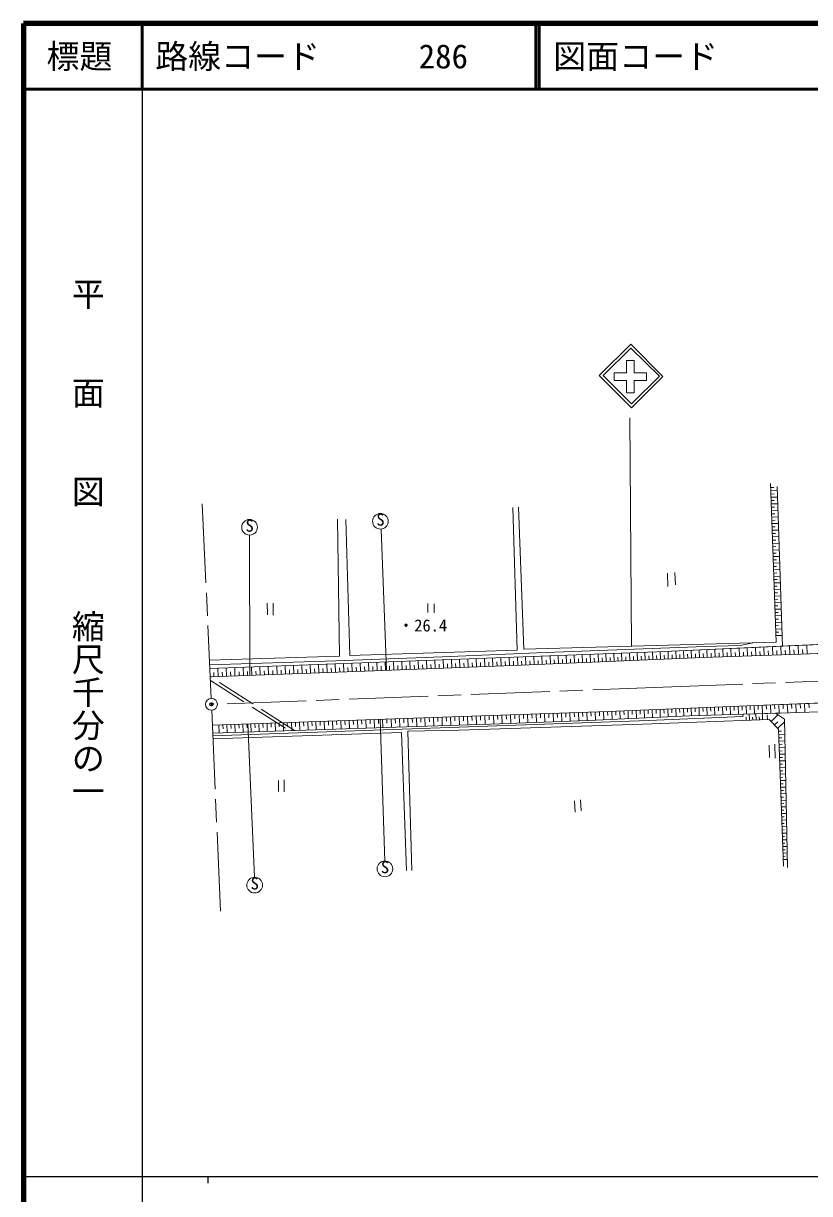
# Model space of a CAD drawing. Units: millimetres, scale not verified. Extents: x 40000 to 680000, y 20000 to 380000.
# Drawn here: x 40000 to 159265, y 202409 to 380000 of the extents above; entities that cross this region are included whole.
import ezdxf
from ezdxf.enums import TextEntityAlignment as Align

# ---------------------------------------------------------------- set-up
doc = ezdxf.new("R2010")
doc.units = ezdxf.units.MM
doc.header["$LTSCALE"] = 1000
doc.header["$PDMODE"] = 32
doc.header["$PDSIZE"] = 500
doc.linetypes.add('CHAIN', pattern=[18.5, 12, -1.5, 3.5, -1.5])
doc.linetypes.add('DASHED', pattern=[7.5, 6, -1.5])
for name, color, linetype, lineweight in [('M-BGD', 7, 'Continuous', 13), ('M-BGD-OTRS1', 7, 'DASHED', 13), ('M-BMK', 2, 'CHAIN', 13), ('M-BMK-SRVR', 3, 'Continuous', 13), ('M-STR-HTXT', 7, 'Continuous', 13), ('M-TTL', 2, 'Continuous', 140), ('M-TTL-BAND', 7, 'Continuous', 25), ('M-TTL-LINE', 7, 'Continuous', 50), ('M-TTL-TXT', 7, 'Continuous', 13)]:
    doc.layers.add(name, color=color, linetype=linetype, lineweight=lineweight)
doc.layers.add('M-OTRS', color=6, linetype='Continuous')
doc.styles.add('@ＭＳ ゴシック', font='')
doc.styles.add('ＭＳ ゴシック', font='')
doc.styles.get('@ＭＳ ゴシック').set_extended_font_data('@MS Gothic')
doc.styles.get('ＭＳ ゴシック').set_extended_font_data('MS Gothic')

msp = doc.modelspace()

# ---------------------------------------------------------------- linework, layer by layer
at = {"layer": 'M-BGD'}
for p, q in [((154173, 286090), (153347, 310165)), ((154173, 286090), (153347, 310165)), ((153367, 309577), (153847, 309593)), ((153384, 309077), (154344, 309110)), ((154323, 309701), (155159, 285486)), ((154323, 309701), (155159, 285486)), ((153401, 308577), (153881, 308594)), ((153419, 308077), (154378, 308110)), ((153436, 307578), (153916, 307594)), ((114929, 284890), (114240, 306542)), ((115117, 306587), (115908, 285058)), ((153453, 307078), (154413, 307111)), ((153470, 306578), (153950, 306595)), ((153487, 306079), (154447, 306112)), ((153504, 305579), (153984, 305595)), ((87935, 283990), (87633, 304743)), ((88915, 304721), (89522, 284080)), ((153522, 305079), (154482, 305112)), ((153539, 304579), (154019, 304596)), ((153556, 304080), (154516, 304113)), ((74292, 302337), (74348, 281040)), ((94264, 303254), (95067, 281835)), ((153573, 303580), (154053, 303597)), ((153590, 303080), (154550, 303113)), ((153607, 302581), (154088, 302597)), ((153624, 302081), (154585, 302114)), ((153642, 301581), (154122, 301598)), ((153659, 301082), (154619, 301115)), ((153676, 300582), (154156, 300598)), ((153693, 300082), (154654, 300115)), ((153710, 299582), (154191, 299599)), ((153727, 299083), (154688, 299116)), ((153744, 298583), (154225, 298600)), ((138842, 296680), (138902, 294821)), ((153762, 298083), (154723, 298116)), ((153779, 297584), (154259, 297600)), ((153796, 297084), (154757, 297117)), ((153813, 296584), (154294, 296601)), ((137692, 296566), (137752, 294543)), ((153830, 296084), (154792, 296117)), ((153847, 295585), (154328, 295601)), ((153865, 295085), (154826, 295118)), ((153882, 294585), (154363, 294602)), ((153899, 294086), (154861, 294119)), ((153916, 293586), (154397, 293602)), ((153933, 293086), (154895, 293119)), ((77001, 292033), (77011, 290224)), ((77870, 292013), (77880, 290174)), ((101344, 291942), (101344, 290573)), ((102324, 291932), (102324, 290533)), ((153950, 292587), (154431, 292603)), ((153967, 292087), (154930, 292120)), ((153985, 291587), (154466, 291604)), ((154002, 291087), (154964, 291120)), ((154019, 290588), (154500, 290604)), ((154036, 290088), (154999, 290121)), ((154053, 289588), (154535, 289605)), ((154070, 289089), (155033, 289122)), ((154088, 288589), (154569, 288605)), ((154105, 288089), (155068, 288122)), ((115908, 285058), (154173, 286090)), ((148720, 285569), (150721, 285997)), ((154122, 287589), (154603, 287606)), ((154139, 287090), (155102, 287123)), ((68280, 282092), (136105, 284632)), ((89522, 284080), (114929, 284890)), ((103583, 283849), (117951, 284456)), ((117951, 284456), (143414, 285457)), ((123609, 282946), (123559, 284162)), ((124821, 282996), (124770, 284208)), ((126027, 283046), (125977, 284253)), ((127228, 283096), (127178, 284298)), ((128425, 283146), (128375, 284343)), ((129616, 283196), (129567, 284387)), ((130803, 283245), (130753, 284432)), ((131984, 283294), (131935, 284476)), ((133161, 283343), (133112, 284520)), ((134333, 283392), (134284, 284564)), ((135500, 283441), (135451, 284608)), ((136105, 284632), (163693, 285869)), ((136666, 283489), (136617, 284655)), ((137835, 283538), (137787, 284707)), ((138422, 283562), (138398, 284149)), ((139009, 283587), (138960, 284760)), ((139597, 283611), (139573, 284200)), ((140186, 283636), (140137, 284813)), ((140776, 283660), (140752, 284251)), ((141367, 283685), (141318, 284866)), ((141959, 283709), (141935, 284302)), ((142552, 283734), (142502, 284919)), ((157970, 284295), (143063, 283755)), ((143148, 283758), (143126, 284355)), ((143414, 285457), (148720, 285569)), ((143744, 283780), (143701, 284973)), ((144346, 283802), (144324, 284403)), ((144947, 283824), (144903, 285026)), ((145554, 283845), (145532, 284452)), ((146160, 283867), (146116, 285081)), ((146772, 283890), (146750, 284502)), ((147384, 283912), (147340, 285136)), ((148001, 283934), (147979, 284551)), ((148619, 283956), (148574, 285191)), ((149241, 283979), (149219, 284602)), ((149864, 284001), (149819, 285247)), ((150492, 284024), (150469, 284652)), ((151120, 284047), (151075, 285303)), ((151754, 284070), (151731, 284703)), ((152387, 284093), (152341, 285360)), ((153026, 284116), (153003, 284755)), ((153665, 284139), (153619, 285417)), ((154310, 284162), (154286, 284807)), ((154954, 284186), (154907, 285475)), ((155604, 284209), (155581, 284859)), ((156254, 284233), (156207, 285533)), ((156910, 284257), (156886, 284912)), ((157566, 284280), (157519, 285592)), ((182455, 285273), (157970, 284295)), ((158226, 284305), (158199, 284965)), ((158885, 284331), (158833, 285651)), ((68223, 283354), (87935, 283990)), ((68254, 282670), (87372, 283242)), ((75929, 281101), (75880, 282376)), ((77204, 281150), (77155, 282424)), ((78477, 281198), (78428, 282472)), ((79750, 281247), (79701, 282520)), ((81021, 281296), (80972, 282567)), ((82290, 281345), (82241, 282615)), ((83559, 281394), (83510, 282662)), ((84826, 281442), (84777, 282710)), ((86092, 281491), (86043, 282757)), ((87357, 281540), (87308, 282804)), ((87372, 283242), (103583, 283849)), ((88620, 281588), (88572, 282852)), ((89882, 281637), (89834, 282899)), ((91144, 281685), (91095, 282946)), ((92403, 281734), (92355, 282993)), ((93033, 281758), (93009, 282387)), ((115509, 282609), (93233, 281765)), ((93662, 281782), (93615, 283041)), ((94291, 281806), (94268, 282435)), ((94921, 281829), (94873, 283088)), ((95550, 281853), (95526, 282482)), ((96179, 281877), (96131, 283135)), ((96807, 281901), (96783, 282529)), ((97436, 281925), (97388, 283182)), ((98064, 281948), (98041, 282577)), ((98693, 281972), (98645, 283229)), ((99321, 281996), (99297, 282624)), ((99949, 282020), (99902, 283276)), ((100577, 282043), (100553, 282671)), ((101205, 282067), (101158, 283323)), ((101833, 282091), (101809, 282719)), ((102461, 282115), (102413, 283370)), ((103088, 282138), (103064, 282766)), ((103716, 282162), (103668, 283417)), ((104343, 282186), (104319, 282813)), ((104970, 282210), (104922, 283464)), ((105597, 282233), (105573, 282860)), ((106224, 282257), (106176, 283511)), ((106851, 282281), (106827, 282908)), ((107477, 282305), (107430, 283558)), ((108104, 282328), (108080, 282955)), ((108730, 282352), (108683, 283605)), ((109356, 282376), (109333, 283002)), ((109983, 282399), (109935, 283652)), ((110609, 282423), (110585, 283049)), ((111235, 282447), (111187, 283699)), ((111860, 282471), (111837, 283096)), ((112486, 282494), (112439, 283746)), ((113111, 282518), (113088, 283143)), ((113737, 282542), (113690, 283793)), ((114362, 282565), (114339, 283190)), ((114987, 282589), (114940, 283839)), ((143063, 283755), (115509, 282609)), ((115611, 282613), (115585, 283236)), ((116235, 282639), (116183, 283886)), ((116855, 282665), (116830, 283286)), ((117476, 282691), (117425, 283932)), ((118095, 282716), (118069, 283335)), ((118713, 282742), (118662, 283979)), ((119329, 282768), (119303, 283383)), ((119945, 282793), (119894, 284025)), ((120558, 282819), (120533, 283432)), ((121171, 282844), (121120, 284071)), ((121782, 282870), (121757, 283480)), ((122393, 282895), (122342, 284117)), ((123001, 282920), (122976, 283529)), ((124215, 282971), (124190, 283577)), ((125424, 283021), (125399, 283624)), ((126628, 283071), (126603, 283672)), ((127826, 283121), (127802, 283719)), ((129020, 283171), (128996, 283767)), ((130209, 283220), (130185, 283814)), ((131393, 283270), (131369, 283860)), ((132573, 283319), (132548, 283907)), ((133747, 283368), (133722, 283954)), ((134916, 283416), (134892, 284000)), ((136083, 283465), (136058, 284048)), ((137250, 283513), (137226, 284098)), ((93233, 281765), (68339, 280809)), ((68897, 280830), (68872, 281471)), ((69538, 280855), (69488, 282137)), ((70178, 280880), (70153, 281520)), ((70818, 280904), (70769, 282185)), ((71458, 280929), (71434, 281569)), ((72098, 280953), (72049, 282233)), ((72737, 280978), (72713, 281617)), ((73376, 281002), (73327, 282281)), ((74015, 281027), (73990, 281666)), ((74654, 281052), (74604, 282329)), ((75291, 281076), (75267, 281714)), ((76567, 281125), (76542, 281762)), ((77841, 281174), (77816, 281811)), ((79114, 281223), (79089, 281859)), ((80385, 281272), (80361, 281907)), ((81655, 281321), (81631, 281955)), ((82924, 281369), (82900, 282004)), ((84192, 281418), (84168, 282052)), ((85459, 281467), (85435, 282100)), ((86724, 281515), (86700, 282148)), ((87988, 281564), (87964, 282196)), ((89251, 281612), (89227, 282244)), ((90513, 281661), (90489, 282291)), ((91773, 281709), (91749, 282339)), ((151048, 276471), (167573, 277145)), ((106529, 274818), (128687, 275594)), ((119709, 275280), (119732, 274637)), ((120352, 275302), (120397, 274019)), ((120994, 275325), (121016, 274683)), ((121635, 275347), (121680, 274067)), ((122275, 275369), (122298, 274729)), ((122916, 275392), (122960, 274114)), ((123554, 275414), (123577, 274775)), ((124193, 275437), (124238, 274162)), ((124830, 275459), (124853, 274821)), ((125468, 275481), (125512, 274209)), ((126104, 275503), (126126, 274867)), ((126740, 275526), (126784, 274265)), ((127370, 275548), (127392, 274917)), ((128001, 275570), (128045, 274321)), ((128625, 275592), (128647, 274967)), ((128687, 275594), (151048, 276471)), ((129249, 275616), (129298, 274378)), ((129869, 275640), (129893, 275021)), ((130488, 275664), (130536, 274433)), ((131103, 275689), (131127, 275073)), ((131719, 275713), (131767, 274489)), ((132331, 275737), (132355, 275125)), ((132943, 275761), (132991, 274544)), ((133551, 275785), (133575, 275176)), ((134160, 275808), (134207, 274598)), ((134765, 275832), (134789, 275227)), ((135370, 275856), (135417, 274653)), ((135972, 275880), (135995, 275278)), ((136573, 275903), (136620, 274707)), ((137171, 275927), (137195, 275328)), ((137769, 275950), (137816, 274761)), ((138364, 275973), (138387, 275379)), ((138959, 275997), (139005, 274814)), ((139550, 276020), (139573, 275429)), ((140141, 276043), (140187, 274867)), ((140729, 276066), (140752, 275478)), ((141317, 276089), (141363, 274917)), ((141903, 276112), (141926, 275526)), ((142489, 276135), (142535, 274958)), ((143077, 276158), (143100, 275570)), ((143666, 276181), (143712, 275000)), ((144257, 276204), (144280, 275614)), ((144848, 276228), (144894, 275041)), ((145441, 276251), (145464, 275658)), ((146034, 276274), (146081, 275083)), ((146630, 276297), (146653, 275702)), ((147226, 276321), (147273, 275124)), ((147824, 276344), (147847, 275746)), ((148422, 276368), (148469, 275166)), ((149023, 276391), (149047, 275791)), ((149184, 275191), (154823, 275324)), ((149624, 276415), (149671, 275203)), ((150230, 276439), (150254, 275833)), ((150836, 276462), (150884, 275231)), ((151451, 276487), (151477, 275872)), ((152067, 276512), (152118, 275260)), ((152693, 276538), (152719, 275912)), ((153319, 276563), (153371, 275290)), ((153956, 276589), (153982, 275953)), ((155445, 274392), (154080, 275306)), ((154593, 276615), (154646, 275320)), ((162147, 275580), (154823, 275324)), ((155241, 276642), (155267, 275994)), ((155889, 276668), (155942, 275363)), ((156542, 276695), (156568, 276042)), ((157194, 276722), (157248, 275409)), ((157851, 276748), (157878, 276092)), ((158507, 276775), (158561, 275455)), ((159167, 276802), (159194, 276142)), ((68668, 273499), (106529, 274818)), ((68740, 271865), (134852, 274202)), ((69667, 273534), (69709, 272328)), ((70270, 273555), (70291, 272952)), ((70873, 273576), (70915, 272367)), ((71477, 273597), (71498, 272992)), ((72082, 273618), (72124, 272405)), ((72688, 273639), (72709, 273033)), ((73295, 273660), (73337, 272443)), ((73903, 273681), (73924, 273073)), ((75061, 250417), (74042, 273686)), ((74511, 273703), (74554, 272482)), ((75122, 273724), (75143, 273114)), ((75732, 273745), (75775, 272521)), ((76344, 273766), (76365, 273154)), ((76956, 273788), (76999, 272560)), ((77570, 273809), (77592, 273195)), ((78184, 273831), (78227, 272599)), ((78800, 273852), (78822, 273236)), ((79416, 273873), (79459, 272638)), ((80034, 273895), (80056, 273277)), ((80652, 273917), (80695, 272677)), ((81272, 273938), (81293, 273318)), ((81892, 273960), (81935, 272716)), ((82513, 273981), (82535, 273360)), ((83135, 274003), (83178, 272756)), ((83759, 274025), (83780, 273401)), ((84382, 274047), (84426, 272795)), ((85008, 274068), (85030, 273443)), ((85634, 274090), (85677, 272835)), ((86261, 274112), (86283, 273485)), ((86888, 274134), (86932, 272875)), ((87518, 274156), (87539, 273527)), ((88147, 274178), (88191, 272916)), ((88778, 274200), (88800, 273569)), ((89409, 274222), (89453, 272956)), ((90042, 274244), (90064, 273611)), ((90674, 274266), (90719, 272997)), ((91309, 274288), (91331, 273653)), ((91944, 274310), (91988, 273037)), ((92580, 274332), (92602, 273696)), ((93216, 274354), (93261, 273078)), ((93855, 274377), (93877, 273738)), ((94811, 252879), (94137, 274386)), ((94493, 274399), (94537, 273119)), ((95133, 274421), (95155, 273781)), ((95773, 274443), (95818, 273160)), ((96415, 274466), (96437, 273824)), ((96541, 273183), (110796, 273662)), ((97057, 274488), (97102, 273202)), ((97700, 274511), (97722, 273867)), ((98343, 274533), (98388, 273245)), ((98987, 274555), (99010, 273911)), ((99631, 274578), (99676, 273288)), ((100276, 274600), (100298, 273955)), ((100921, 274623), (100966, 273332)), ((101566, 274645), (101589, 274000)), ((102212, 274668), (102257, 273375)), ((102858, 274690), (102881, 274044)), ((103505, 274713), (103550, 273419)), ((104152, 274735), (104174, 274088)), ((104799, 274758), (104844, 273462)), ((105447, 274780), (105469, 274133)), ((106095, 274803), (106140, 273506)), ((133954, 273663), (106119, 272764)), ((106743, 274826), (106766, 274177)), ((107392, 274848), (107437, 273549)), ((108041, 274871), (108064, 274222)), ((108691, 274894), (108736, 273593)), ((109341, 274917), (109364, 274266)), ((109992, 274939), (110037, 273637)), ((110643, 274962), (110666, 274311)), ((110796, 273662), (125726, 274217)), ((111294, 274985), (111340, 273683)), ((111945, 275008), (111968, 274357)), ((112596, 275031), (112642, 273731)), ((113246, 275053), (113269, 274404)), ((113896, 275076), (113941, 273779)), ((114544, 275099), (114567, 274450)), ((115193, 275121), (115238, 273827)), ((115840, 275144), (115862, 274497)), ((116487, 275167), (116532, 273875)), ((117132, 275189), (117155, 274544)), ((117778, 275212), (117823, 273923)), ((118422, 275235), (118445, 274590)), ((119067, 275257), (119112, 273971)), ((125726, 274217), (141060, 274907)), ((153140, 274345), (133954, 273663)), ((134852, 274202), (149143, 274836)), ((141060, 274907), (149184, 275191)), ((149143, 274836), (149184, 275191)), ((149646, 274221), (149628, 274708)), ((150145, 274239), (150111, 275213)), ((150645, 274257), (150628, 274738)), ((151145, 274274), (151111, 275237)), ((151644, 274292), (151628, 274767)), ((152144, 274310), (152110, 275260)), ((152863, 274336), (152837, 275054)), ((154564, 272906), (153140, 274345)), ((153450, 274032), (154472, 275043)), ((153948, 273529), (154452, 274027)), ((154446, 273026), (155453, 274021)), ((155910, 251923), (155445, 274392)), ((68721, 272297), (84355, 272793)), ((97357, 272391), (68760, 271408)), ((84355, 272793), (96541, 273183)), ((98139, 251419), (97357, 272391)), ((106119, 272764), (98334, 272569)), ((98334, 272569), (98948, 251434)), ((155327, 252088), (154564, 272906)), ((154576, 272574), (155025, 272591)), ((154595, 272075), (155492, 272108)), ((153147, 270462), (153167, 268576)), ((153999, 270602), (154026, 268477)), ((154613, 271575), (155054, 271591)), ((154631, 271075), (155513, 271108)), ((154650, 270576), (155082, 270592)), ((154668, 270076), (155533, 270108)), ((154686, 269576), (155111, 269592)), ((154705, 269077), (155554, 269108)), ((154723, 268577), (155140, 268592)), ((154741, 268077), (155575, 268108)), ((154759, 267578), (155168, 267593)), ((154778, 267078), (155595, 267108)), ((154796, 266578), (155197, 266593)), ((78701, 265124), (78701, 263426)), ((79551, 265204), (79561, 263366)), ((154814, 266079), (155616, 266108)), ((154833, 265579), (155226, 265593)), ((154851, 265079), (155637, 265108)), ((154869, 264580), (155254, 264594)), ((154888, 264080), (155658, 264108)), ((154906, 263580), (155283, 263594)), ((154924, 263081), (155678, 263108)), ((123618, 262033), (123678, 260309)), ((124518, 262182), (124607, 260504)), ((154942, 262581), (155312, 262595)), ((154961, 262081), (155699, 262108)), ((154979, 261582), (155340, 261595)), ((154997, 261082), (155720, 261109)), ((155016, 260582), (155369, 260595)), ((155034, 260083), (155740, 260109)), ((155052, 259583), (155397, 259596)), ((155071, 259083), (155761, 259109)), ((155089, 258584), (155426, 258596)), ((155107, 258084), (155782, 258109)), ((155125, 257584), (155455, 257596)), ((155144, 257085), (155802, 257109)), ((155162, 256585), (155483, 256597)), ((155180, 256085), (155823, 256109)), ((155199, 255586), (155512, 255597)), ((155217, 255086), (155844, 255109)), ((155235, 254586), (155541, 254598)), ((155254, 254087), (155864, 254109)), ((155272, 253587), (155569, 253598)), ((155290, 253087), (155885, 253109))]:
    msp.add_line(p, q, dxfattribs=at)
for points in [[(68280, 282092), (136105, 284632), (163693, 285869), (178061, 286431), (210891, 287521), (215283, 287701), (217187, 288496), (248604, 288975), (260789, 289485), (273382, 289935), (290672, 290609), (308210, 291284), (335663, 292183), (355786, 293015), (362576, 293217), (363155, 293504)], [(363189, 292344), (355908, 291984), (325353, 290804), (295134, 289725), (267985, 288781), (261247, 288499), (242960, 287735), (208020, 286318), (182455, 285273), (157970, 284295), (143063, 283755), (115509, 282609), (93233, 281765), (68339, 280809)], [(68668, 273499), (106529, 274818), (128687, 275594), (151048, 276471), (167573, 277145), (195060, 278191), (225042, 279270), (255025, 280383), (275766, 281294), (301331, 282103), (362392, 284961)], [(361990, 283384), (357584, 283414), (349062, 283302), (324689, 282245), (286073, 280323), (261705, 279217), (261135, 279292), (233899, 278299), (208807, 277389), (169921, 275871), (162147, 275580), (154823, 275324), (154080, 275306), (149184, 275191), (141060, 274907), (125726, 274217), (110796, 273662), (96541, 273183), (84355, 272793), (68721, 272297)], [(149184, 275191), (154080, 275306), (155445, 274392), (155910, 251923)], [(155327, 252088), (154564, 272906), (153140, 274345), (149058, 274200)]]:
    msp.add_lwpolyline(points, dxfattribs=at)
for centre in [(94158, 304441), (74308, 303528), (94844, 251688), (75080, 249226)]:
    msp.add_circle(centre, 1192, dxfattribs=at)
at = {"layer": 'M-BGD-OTRS1'}
for p, q in [((81134, 272691), (68459, 280813)), ((68364, 280266), (80313, 272665))]:
    msp.add_line(p, q, dxfattribs=at)
at = {"layer": 'M-BMK'}
for p, q in [((67135, 307088), (68488, 277568)), ((138364, 279336), (69437, 276671)), ((167604, 280449), (138364, 279336)), ((68569, 275755), (69960, 244028))]:
    msp.add_line(p, q, dxfattribs=at)
at = {"layer": 'M-BMK-SRVR'}
msp.add_circle((68529, 276661), 907, dxfattribs=at)
at = {"layer": 'M-OTRS'}
msp.add_point((68529, 276661), dxfattribs=at)
at = {"layer": 'M-STR-HTXT'}
for p, q in [((132154, 331298), (127337, 326562)), ((132164, 330719), (127927, 326582)), ((137001, 326402), (132154, 331298)), ((136494, 326485), (132164, 330719)), ((131491, 326992), (131491, 328850)), ((131491, 328850), (132670, 328850)), ((132670, 328850), (132670, 326992)), ((129622, 325802), (129622, 326992)), ((129622, 326992), (131491, 326992)), ((132670, 326992), (134529, 326992)), ((134529, 326992), (134529, 325802)), ((127337, 326562), (132254, 321645)), ((127927, 326582), (132264, 322242)), ((131501, 325802), (129622, 325802)), ((131501, 323944), (131501, 325802)), ((132254, 321645), (137001, 326402)), ((132264, 322242), (136494, 326485)), ((134529, 325802), (132660, 325802)), ((132660, 325802), (132660, 323944)), ((132660, 323944), (131501, 323944)), ((132002, 320132), (132247, 285499))]:
    msp.add_line(p, q, dxfattribs=at)
at = {"layer": 'M-TTL'}
for p, q in [((40000, 380000), (40000, 20000)), ((680000, 380000), (40000, 380000))]:
    msp.add_line(p, q, dxfattribs=at)
at = {"layer": 'M-TTL-BAND'}
for p, q in [((58000, 370000), (58000, 20000)), ((40000, 205000), (579000, 205000)), ((68000, 205000), (68000, 204000))]:
    msp.add_line(p, q, dxfattribs=at)
at = {"layer": 'M-TTL-LINE'}
for p, q in [((58000, 380000), (58000, 370000)), ((117750, 380000), (117750, 370000)), ((118250, 380000), (118250, 370000)), ((40000, 370000), (680000, 370000))]:
    msp.add_line(p, q, dxfattribs=at)

# ---------------------------------------------------------------- texts
at = {"layer": 'M-BGD', "style": 'ＭＳ ゴシック'}
for s, p in [('S', (93544, 303227)), ('S', (73694, 302314)), ('・26.4', (96793, 287170)), ('S', (94229, 250473)), ('S', (74466, 248011))]:
    msp.add_text(s, height=1833, dxfattribs=at).set_placement(p, align=Align.BOTTOM_LEFT)
at = {"layer": 'M-TTL-BAND', "style": '@ＭＳ ゴシック'}
for s, p in [('平\u3000\u3000面\u3000\u3000図', (49777, 306475)), ('縮尺千分の一', (49777, 261030))]:
    msp.add_text(s, height=3666, rotation=270, dxfattribs=at).set_placement(p, align=Align.MIDDLE_RIGHT)
at = {"layer": 'M-TTL-TXT', "style": 'ＭＳ ゴシック'}
msp.add_text('標題', height=3666, dxfattribs=at).set_placement((48500, 375000), align=Align.MIDDLE_CENTER)
for s, p in [('路線コード      286', (60000, 375000)), ('図面コード      11-0', (120380, 375000))]:
    msp.add_text(s, height=3666, dxfattribs=at).set_placement(p, align=Align.MIDDLE_LEFT)

doc.saveas('drawing.dxf')
